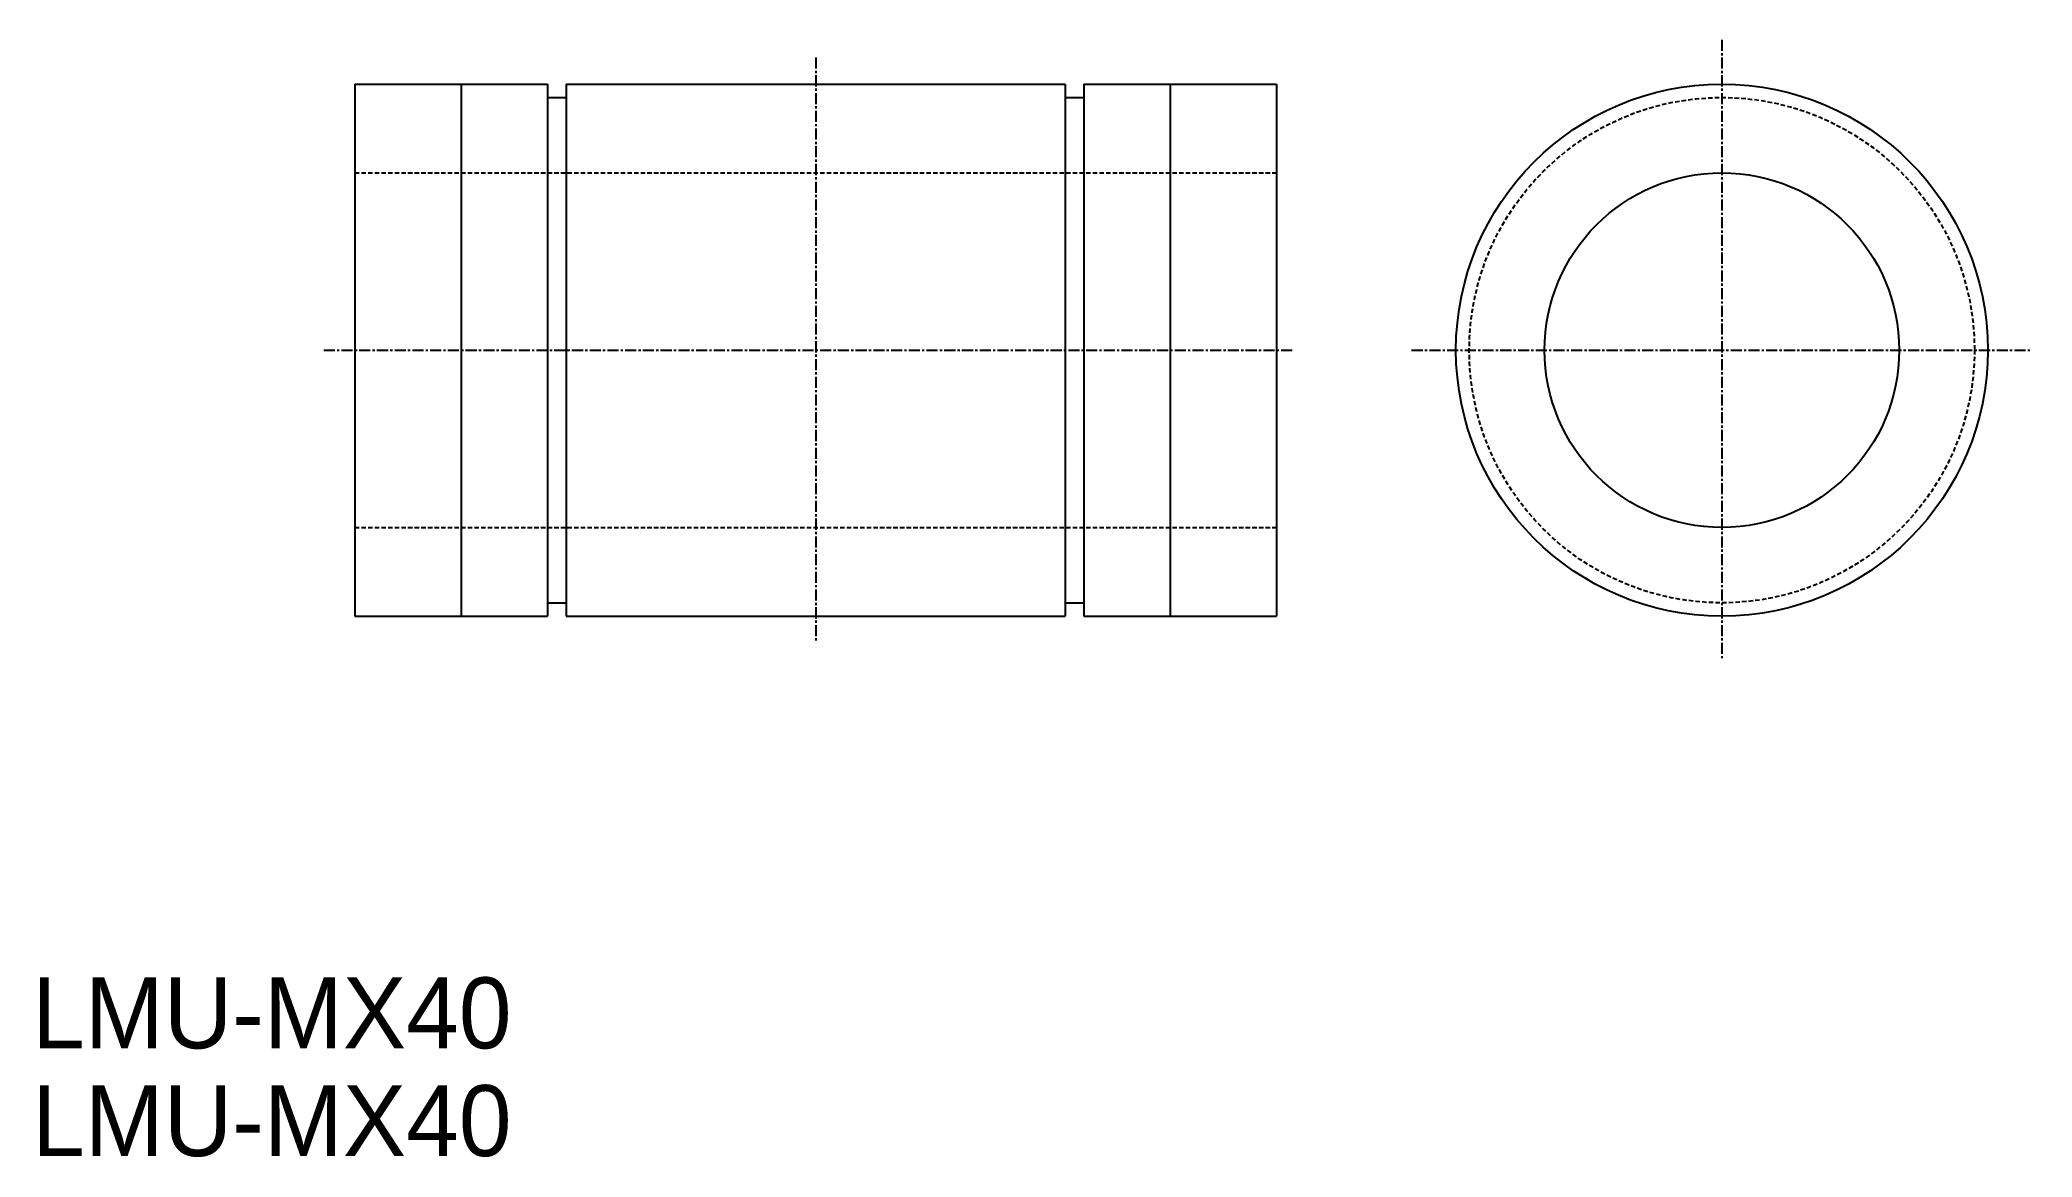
# Model space of a CAD drawing. Extents: x 284 to 509, y -117 to 9.
import ezdxf

# ---------------------------------------------------------------- set-up
doc = ezdxf.new("R2010")
doc.units = 0
doc.linetypes.add('CENTER', pattern=[2, 1.25, -0.25, 0.25, -0.25])
doc.linetypes.add('DASHED', pattern=[0.75, 0.5, -0.25])
doc.layers.get('0').update_dxf_attribs({"linetype": 'CONTINUOUS'})
doc.layers.add('CENTER', color=1, linetype='CENTER')

msp = doc.modelspace()

# ---------------------------------------------------------------- linework, layer by layer
at = {"color": 7, "linetype": 'CONTINUOUS'}
for p, q in [((319.52, 4.11), (341.27, 4.11)), ((319.52, 4.11), (319.52, -55.89)), ((331.52, 4.11), (331.52, -55.89)), ((341.27, 4.11), (341.27, -55.89)), ((341.27, 2.61), (343.37, 2.61)), ((343.37, 4.11), (399.67, 4.11)), ((343.37, 4.11), (343.37, -55.89)), ((399.67, 4.11), (399.67, -55.89)), ((399.67, 2.61), (401.77, 2.61)), ((401.77, 4.11), (423.52, 4.11)), ((401.77, 4.11), (401.77, -55.89)), ((411.52, 4.11), (411.52, -55.89)), ((423.52, 4.11), (423.52, -55.89)), ((319.52, -55.89), (341.27, -55.89)), ((341.27, -54.39), (343.37, -54.39)), ((343.37, -55.89), (399.67, -55.89)), ((399.67, -54.39), (401.77, -54.39)), ((401.77, -55.89), (423.52, -55.89))]:
    msp.add_line(p, q, dxfattribs=at)
at = {"color": 3, "linetype": 'DASHED'}
for p, q in [((319.52, -5.89), (423.52, -5.89)), ((319.52, -45.89), (423.52, -45.89))]:
    msp.add_line(p, q, dxfattribs=at)
at = {"color": 7, "linetype": 'CONTINUOUS'}
for radius in [30, 20]:
    msp.add_circle((473.75, -25.89), radius, dxfattribs=at)
at = {"color": 3, "linetype": 'DASHED'}
msp.add_circle((473.75, -25.89), 28.5, dxfattribs=at)
at = {"layer": 'CENTER', "color": 1, "linetype": 'CENTER'}
for p, q in [((473.75, 9.11), (473.75, -60.89)), ((371.52, 7.11), (371.52, -58.89)), ((316.02, -25.89), (425.52, -25.89)), ((438.75, -25.89), (508.75, -25.89))]:
    msp.add_line(p, q, dxfattribs=at)

# ---------------------------------------------------------------- texts
at = {"color": 7, "linetype": 'CONTINUOUS'}
for p in [(283.11, -104.64), (283.11, -116.79)]:
    msp.add_text('LMU-MX40', height=8, dxfattribs=at).set_placement(p)

doc.saveas('drawing.dxf')
